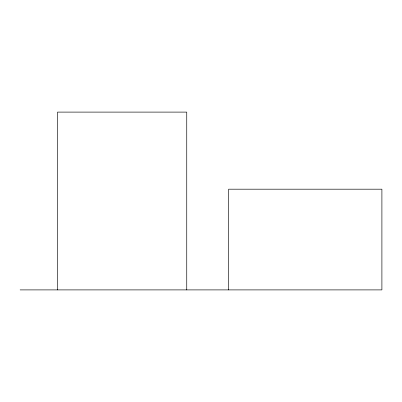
<?xml version="1.0" encoding="UTF-8"?>
<svg xmlns="http://www.w3.org/2000/svg" width="402" height="402" viewBox="0 0 402 402"><rect width="100%" height="100%" fill="white"/><g stroke="black" fill="none" stroke-linecap="round" stroke-linejoin="round"><path stroke-width="0.6" d="M20.1 289.897L381.9 289.897L381.9 189.191L228.602 189.191L228.602 289.897M186.744 289.897L186.744 112.103L57.501 112.103L57.501 289.897"/></g></svg>
